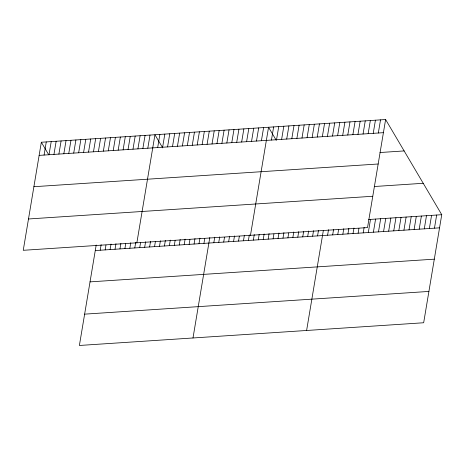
<?xml version="1.0" encoding="UTF-8"?>
<svg xmlns="http://www.w3.org/2000/svg" width="465" height="465" viewBox="0 0 465 465"><rect width="100%" height="100%" fill="white"/><g stroke="black" fill="none" stroke-linecap="round" stroke-linejoin="round"><path stroke-width="0.7" d="M41.333 142.244L23.25 250.304L367.53 227.588L385.613 119.528L41.333 142.244L48.744 154.804M44.076 155.06L46.273 141.918M49.011 154.735L51.214 141.593M53.952 154.409L56.155 141.267M58.892 154.084L61.089 140.941M63.833 153.758L66.03 140.616M68.773 153.433L70.971 140.291M73.714 153.107L75.911 139.965M78.649 152.782L80.852 139.64M83.59 152.456L85.793 139.314M88.53 152.125L90.727 138.983M93.471 151.799L95.668 138.657M98.411 151.474L100.609 138.332M103.352 151.148L105.549 138.006M108.287 150.823L110.49 137.681M96.197 245.02L79.387 345.472L423.667 322.757L441.75 214.696L385.613 119.528M113.228 150.497L115.43 137.355M100.213 250.228L101.138 244.695M118.168 150.172L120.365 137.03M105.154 249.903L105.962 245.061M123.109 149.846L125.306 136.704M110.095 249.577L111.019 244.044M128.049 149.521L130.247 136.379M115.029 249.252L115.959 243.718M132.984 149.195L135.187 136.053M119.97 248.926L120.9 243.393M137.925 148.87L140.128 135.728M124.911 248.601L125.719 243.759M142.865 148.544L145.068 135.402M129.851 248.275L130.775 242.742M147.806 148.213L150.003 135.077M134.792 247.944L135.716 242.41M136.861 242.811L154.944 134.745L162.692 147.882M139.733 247.618L140.54 242.777M157.687 147.562L159.884 134.42M144.667 247.293L145.597 241.759M162.622 147.236L164.825 134.094M149.608 246.967L150.538 241.434M167.563 146.911L169.766 133.769M154.549 246.642L155.356 241.8M172.503 146.585L174.701 133.443M159.489 246.316L160.413 240.783M177.444 146.26L179.641 133.118M164.43 245.991L165.354 240.457M182.385 145.934L184.582 132.792M169.37 245.665L170.295 240.132M187.325 145.609L189.522 132.467M174.305 245.34L175.119 240.498M192.26 145.283L194.463 132.141M179.246 245.014L180.176 239.481M197.201 144.958L199.404 131.816M184.187 244.689L185.111 239.155M202.141 144.632L204.338 131.49M189.127 244.363L189.935 239.522M207.082 144.307L209.279 131.165M194.068 244.038L194.992 238.504M212.023 143.976L214.22 130.839M199.008 243.707L199.933 238.173M216.963 143.65L219.16 130.508M203.943 243.381L204.757 238.539M221.898 143.325L224.101 130.183M192.998 337.974L209.808 237.522M226.839 142.999L229.042 129.857M213.824 242.73L214.749 237.197M231.779 142.674L233.976 129.532M218.765 242.405L219.689 236.871M236.72 142.348L238.917 129.206M223.706 242.079L224.514 237.237M241.661 142.023L243.858 128.881M228.641 241.754L229.571 236.22M246.601 141.697L248.798 128.555M233.581 241.428L234.511 235.894M251.536 141.372L253.739 128.23M238.522 241.103L239.336 236.261M256.477 141.046L258.68 127.904M243.462 240.777L244.387 235.244M261.417 140.721L263.614 127.579M248.403 240.452L249.327 234.918M250.472 235.313L268.555 127.253L276.303 140.384M253.344 240.126L254.268 234.593M271.444 140.058L273.647 126.916M258.278 239.801L259.208 234.267M276.536 139.721L278.733 126.579M263.219 239.469L264.149 233.936M281.627 139.384L283.824 126.242M268.16 239.144L269.084 233.61M286.713 139.052L288.916 125.91M273.1 238.818L273.908 233.976M291.805 138.715L294.002 125.573M278.041 238.493L278.965 232.959M296.891 138.378L299.094 125.236M282.982 238.167L283.906 232.634M301.983 138.041L304.18 124.899M287.916 237.842L288.73 233M307.074 137.704L309.272 124.562M292.857 237.516L293.787 231.983M312.16 137.373L314.357 124.231M297.798 237.191L298.722 231.657M317.252 137.036L319.449 123.893M302.738 236.865L303.662 231.332M322.338 136.698L324.541 123.556M307.679 236.54L308.603 231.006M327.43 136.361L329.627 123.219M312.62 236.214L313.544 230.681M332.516 136.03L334.719 122.888M317.554 235.889L318.484 230.355M337.607 135.693L339.805 122.551M306.615 330.481L323.309 230.721M342.699 135.356L344.896 122.214M327.587 235.226L328.511 229.693M347.785 135.019L349.988 121.877M332.673 234.889L333.603 229.355M352.877 134.681L355.074 121.539M337.764 234.552L338.572 229.71M357.963 134.35L360.166 121.208M342.856 234.215L343.78 228.681M363.055 134.013L365.252 120.871M347.942 233.883L348.866 228.35M368.146 133.676L370.343 120.534M353.034 233.546L353.958 228.013M373.232 133.339L375.429 120.197M358.12 233.209L358.934 228.367M378.324 133.007L380.521 119.865M363.212 232.872L364.136 227.339M368.297 232.541L370.5 219.399M373.389 232.204L375.586 219.062M378.481 231.866L380.678 218.724M383.567 231.529L385.77 218.387M388.659 231.192L390.856 218.05M393.745 230.861L395.948 217.719M398.836 230.524L401.033 217.382M403.928 230.187L406.125 217.045M409.014 229.85L411.217 216.707M414.106 229.518L416.303 216.376M419.192 229.181L421.395 216.039M424.283 228.844L426.481 215.702M429.369 228.507L431.572 215.365M434.461 228.17L436.658 215.028M39.136 155.386L383.41 132.67M379.963 152.526L404.137 150.933M33.893 186.709L378.167 163.994M374.238 186.523L423.226 183.291M28.493 218.98L372.767 196.265M368.594 219.521L441.75 214.696M95.273 250.554L439.553 227.838M90.03 281.877L434.31 259.162M84.63 314.148L428.91 291.433"/></g></svg>
